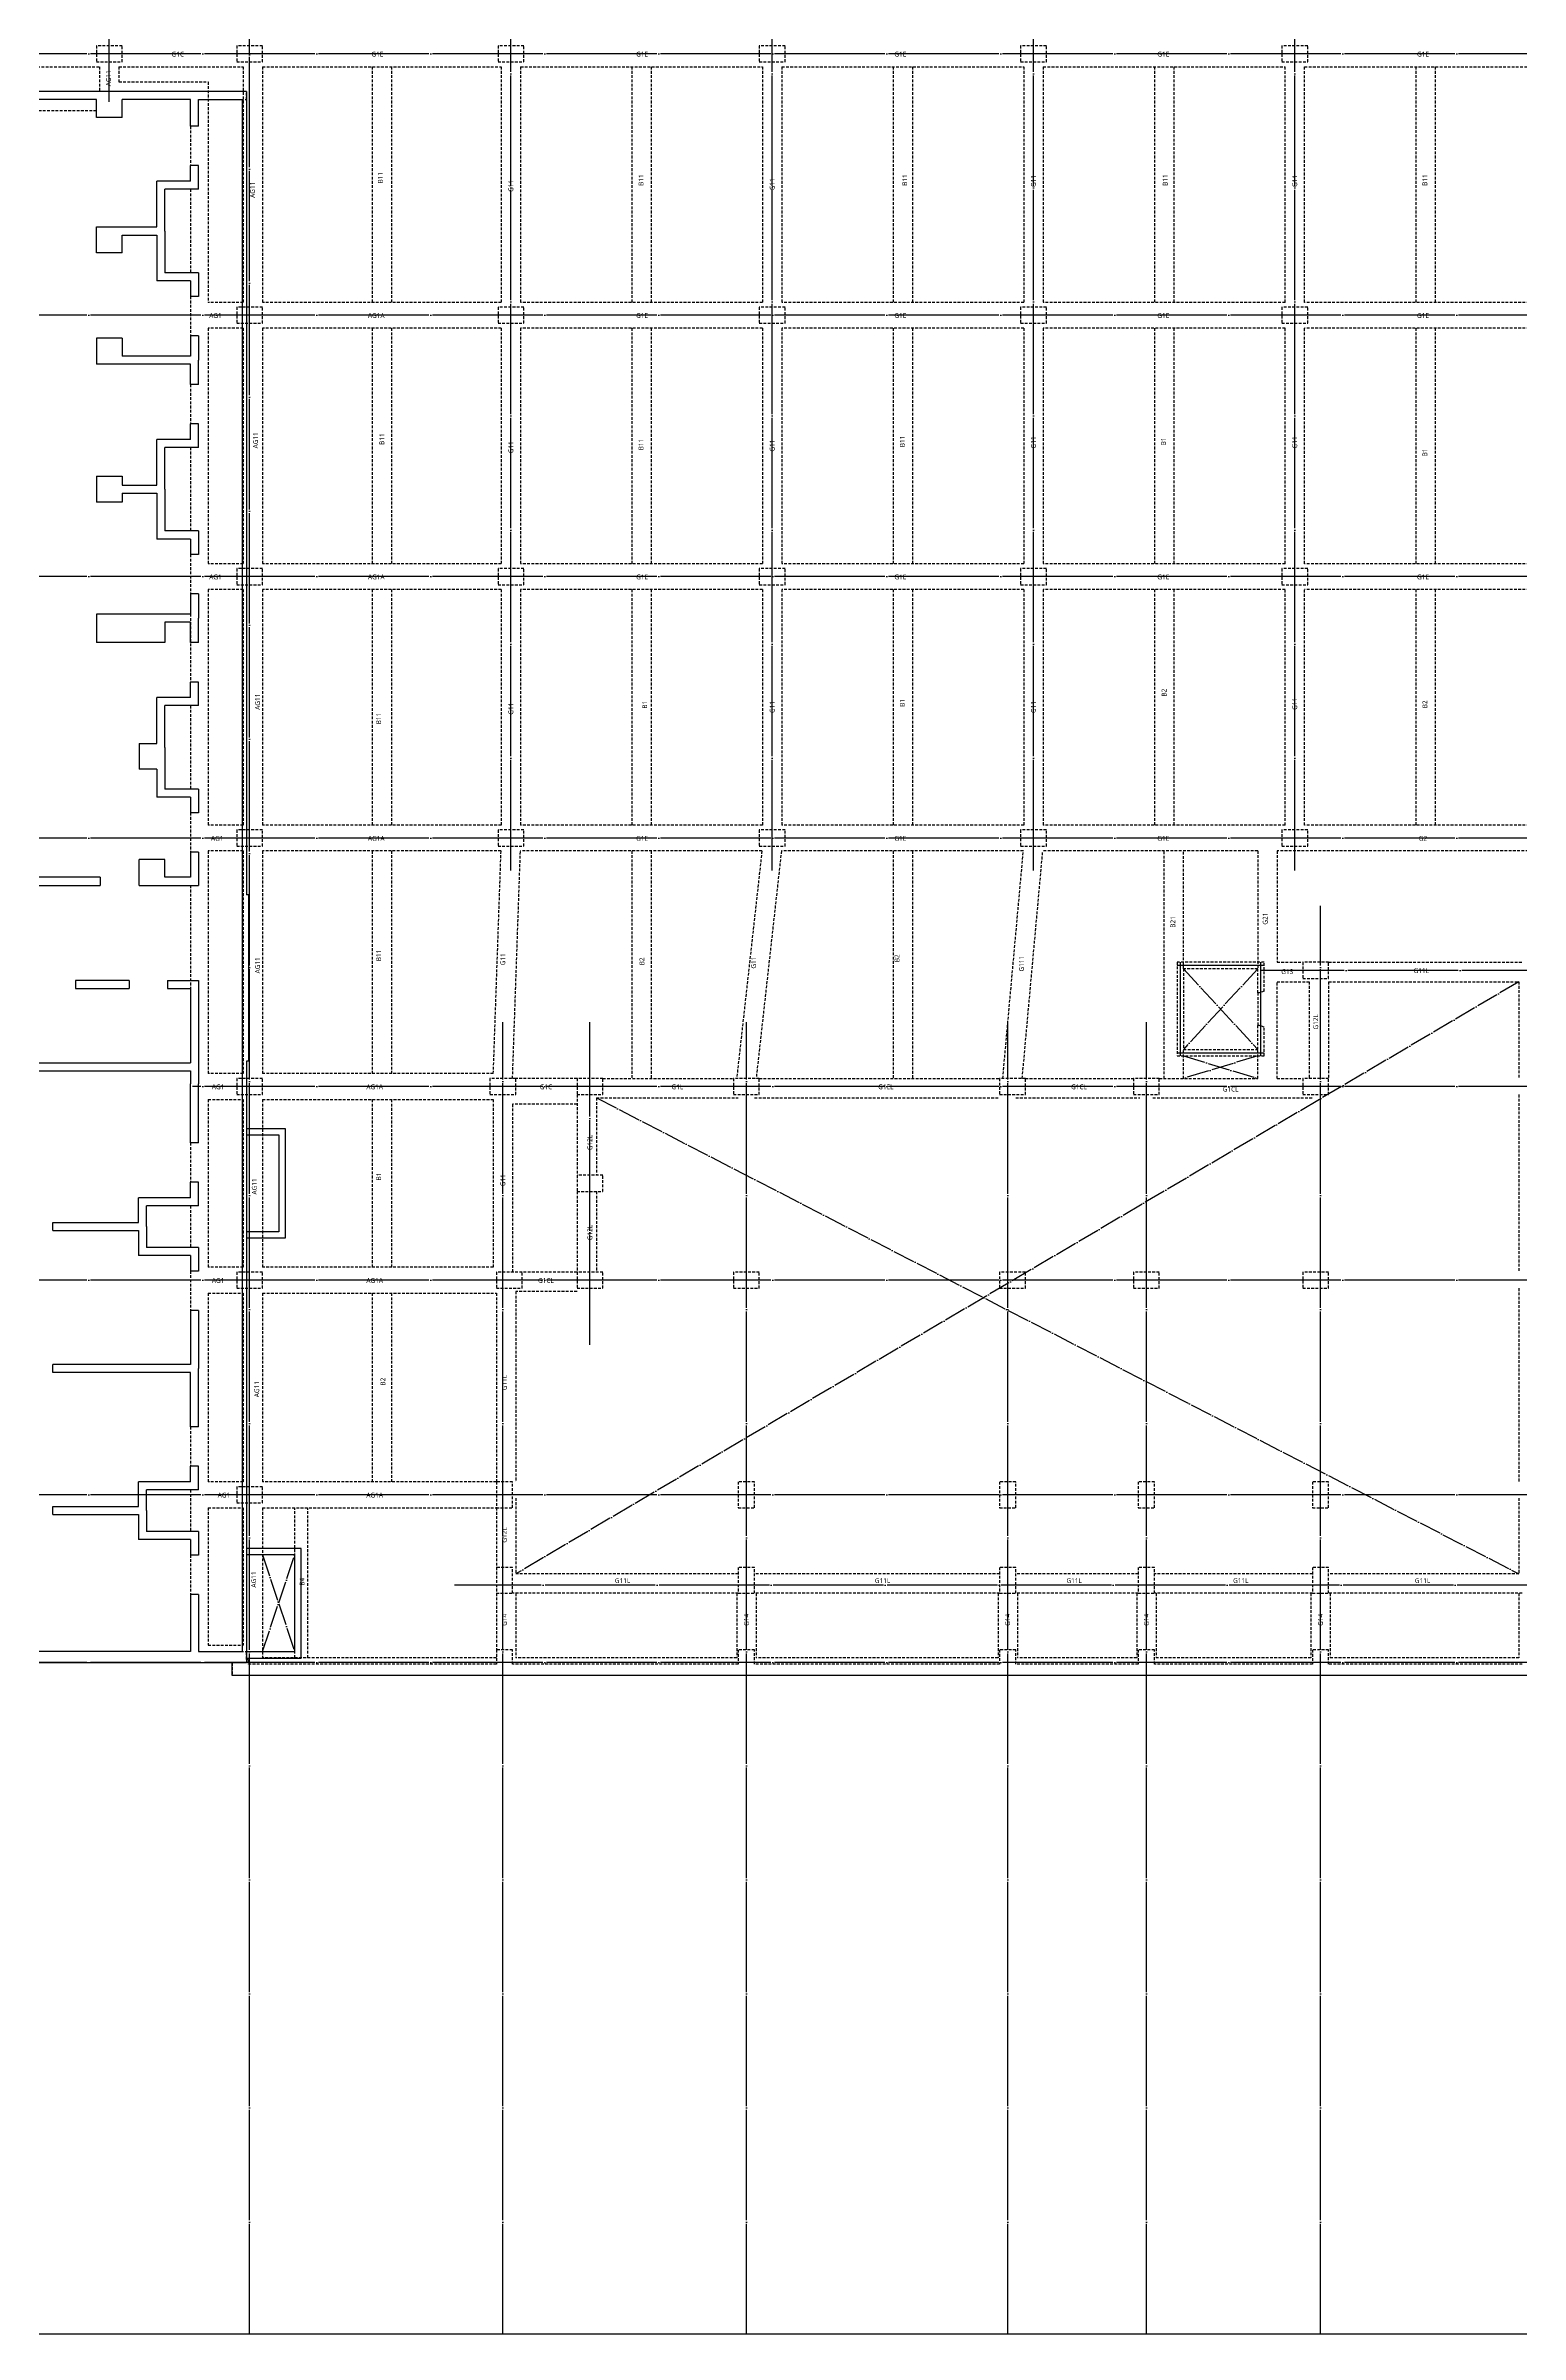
# Model space of a CAD drawing. Header units: millimetres. Extents: x 317501 to 2277231, y -321722 to 1186893.
# Drawn here: x 1598502 to 1644211, y 709518 to 780428 of the extents above; entities that cross this region are included whole.
import ezdxf
from ezdxf.enums import TextEntityAlignment as Align

# ---------------------------------------------------------------- set-up
doc = ezdxf.new("R2010")
doc.units = ezdxf.units.MM
doc.header["$LTSCALE"] = 57
for name, pattern in [('XS-지하주차장$0$CEN', [62, 60, -1, 0, -1]), ('XS-지하주차장$0$DDOT', [14, 12, -1, 0, -1]), ('XS-지하주차장$0$HID', [2.3, 1.5, -0.8])]:
    doc.linetypes.add(name, pattern=pattern)
for name, color, linetype in [('XS-지하주차장$0$AWG', 5, 'XS-지하주차장$0$HID'), ('XS-지하주차장$0$B', 9, 'XS-지하주차장$0$HID'), ('XS-지하주차장$0$CEN-P', 14, 'XS-지하주차장$0$CEN'), ('XS-지하주차장$0$DA', 7, 'XS-지하주차장$0$HID'), ('XS-지하주차장$0$DA-PIT', 40, 'Continuous'), ('XS-지하주차장$0$EL7', 7, 'Continuous'), ('XS-지하주차장$0$G', 4, 'XS-지하주차장$0$HID'), ('XS-지하주차장$0$OPEN', 9, 'XS-지하주차장$0$DDOT'), ('XS-지하주차장$0$PG', 30, 'XS-지하주차장$0$HID'), ('XS-지하주차장$0$W1-H', 11, 'XS-지하주차장$0$HID'), ('XS-지하주차장$0$W11', 40, 'Continuous'), ('XS-지하주차장$0$WG', 6, 'XS-지하주차장$0$HID')]:
    doc.layers.add(name, color=color, linetype=linetype)
for name, color, linetype, plot in [('XS-지하주차장$0$B-TEXT', 7, 'Continuous', False), ('XS-지하주차장$0$DEFPOINT', 144, 'Continuous', False), ('XS-지하주차장$0$G-TEXT', 3, 'Continuous', False)]:
    doc.layers.add(name, color=color, linetype=linetype, plot=plot)
doc.styles.add('XS-지하주차장$0$맑은 고딕', font='malgun.ttf')

# ---------------------------------------------------------------- blocks, each defined once
blk = doc.blocks.new('XS-지하주차장$0$B1-W')
at = {"layer": 'XS-지하주차장$0$W1-H'}
for p, q in [((72150, 50110), (72150, 49610)), ((72950, 50110), (72150, 50110)), ((72950, 49610), (72950, 50110)), ((76500, 50110), (76500, 49610)), ((77300, 50110), (76500, 50110)), ((77300, 49610), (77300, 50110)), ((84600, 50110), (84600, 49610)), ((85400, 50110), (84600, 50110)), ((85400, 49610), (85400, 50110)), ((92700, 50110), (92700, 49610)), ((93500, 50110), (92700, 50110)), ((93500, 49610), (93500, 50110)), ((100800, 50110), (100800, 49610)), ((101600, 50110), (100800, 50110)), ((101600, 49610), (101600, 50110)), ((108900, 50110), (108900, 49610)), ((109700, 50110), (108900, 50110)), ((109700, 49610), (109700, 50110)), ((72150, 49610), (72950, 49610)), ((76500, 49610), (77300, 49610)), ((84600, 49610), (85400, 49610)), ((92700, 49610), (93500, 49610)), ((100800, 49610), (101600, 49610)), ((108900, 49610), (109700, 49610)), ((76805, 48690), (66600, 48690)), ((72150, 48440), (68165, 48440)), ((72150, 47890), (72150, 48440)), ((75065, 48440), (72950, 48440)), ((72950, 47890), (72950, 48440)), ((75065, 47615), (75065, 48440)), ((75315, 48440), (76805, 48440)), ((75315, 47615), (75315, 48440)), ((76805, 48440), (76805, 48690)), ((72950, 47890), (72150, 47890)), ((75315, 47615), (75065, 47615)), ((75065, 45915), (75065, 46395)), ((75315, 46395), (75065, 46395)), ((75315, 45665), (75315, 46395)), ((74025, 44495), (74025, 45915)), ((75065, 45915), (74025, 45915)), ((74275, 44370), (74275, 45665)), ((75315, 45665), (74275, 45665)), ((72150, 44495), (74025, 44495)), ((72150, 43695), (72150, 44495)), ((72950, 44245), (74025, 44245)), ((72950, 43695), (72950, 44245)), ((74025, 44245), (74025, 42825)), ((74275, 44370), (74275, 43075)), ((72950, 43695), (72150, 43695)), ((75065, 42825), (74025, 42825)), ((75315, 43075), (74275, 43075)), ((75065, 42825), (75065, 42345)), ((75315, 43075), (75315, 42345)), ((75315, 42345), (75065, 42345)), ((76500, 42010), (76500, 41510)), ((77300, 42010), (76500, 42010)), ((77300, 41510), (77300, 42010)), ((84600, 42010), (84600, 41510)), ((85400, 42010), (84600, 42010)), ((85400, 41510), (85400, 42010)), ((92700, 42010), (92700, 41510)), ((93500, 42010), (92700, 42010)), ((93500, 41510), (93500, 42010)), ((100800, 42010), (100800, 41510)), ((101600, 42010), (100800, 42010)), ((101600, 41510), (101600, 42010)), ((108900, 42010), (108900, 41510)), ((109700, 42010), (108900, 42010)), ((109700, 41510), (109700, 42010)), ((76500, 41510), (77300, 41510)), ((84600, 41510), (85400, 41510)), ((92700, 41510), (93500, 41510)), ((100800, 41510), (101600, 41510)), ((108900, 41510), (109700, 41510)), ((72150, 41045), (72150, 40245)), ((72950, 41045), (72150, 41045)), ((72950, 41045), (72950, 40495)), ((75065, 40495), (72950, 40495)), ((75065, 41125), (75065, 40495)), ((75315, 41125), (75065, 41125)), ((75315, 41125), (75315, 40370)), ((75065, 40245), (72150, 40245)), ((75065, 39615), (75065, 40245)), ((75315, 39615), (75315, 40370)), ((75315, 39615), (75065, 39615)), ((75065, 37915), (75065, 38395)), ((75315, 38395), (75065, 38395)), ((75315, 37665), (75315, 38395)), ((74025, 36495), (74025, 37915)), ((75065, 37915), (74025, 37915)), ((74275, 36370), (74275, 37665)), ((75315, 37665), (74275, 37665)), ((72150, 36770), (72150, 35970)), ((72150, 36770), (72950, 36770)), ((72950, 36770), (72950, 36495)), ((72950, 36495), (74025, 36495)), ((72950, 36245), (74025, 36245)), ((72950, 36245), (72950, 35970)), ((74025, 36245), (74025, 34825)), ((74275, 36370), (74275, 35075)), ((72950, 35970), (72150, 35970)), ((75065, 34825), (74025, 34825)), ((75315, 35075), (74275, 35075)), ((75065, 34825), (75065, 34345)), ((75315, 35075), (75315, 34345)), ((75315, 34345), (75065, 34345)), ((76500, 33910), (76500, 33410)), ((77300, 33910), (76500, 33910)), ((76500, 33410), (77300, 33410)), ((77300, 33410), (77300, 33910)), ((84600, 33910), (84600, 33410)), ((85400, 33910), (84600, 33910)), ((84600, 33410), (85400, 33410)), ((85400, 33410), (85400, 33910)), ((92700, 33910), (92700, 33410)), ((93500, 33910), (92700, 33910)), ((92700, 33410), (93500, 33410)), ((93500, 33410), (93500, 33910)), ((100800, 33910), (100800, 33410)), ((101600, 33910), (100800, 33910)), ((100800, 33410), (101600, 33410)), ((101600, 33410), (101600, 33910)), ((108900, 33910), (108900, 33410)), ((109700, 33910), (108900, 33910)), ((108900, 33410), (109700, 33410)), ((109700, 33410), (109700, 33910)), ((75065, 33125), (75065, 32495)), ((75315, 33125), (75065, 33125)), ((75315, 33125), (75315, 32370)), ((75065, 32495), (72150, 32495)), ((72150, 32495), (72150, 31615)), ((75065, 32245), (74275, 32245)), ((74275, 32245), (74275, 31615)), ((75065, 31615), (75065, 32245)), ((75315, 31615), (75315, 32370)), ((74275, 31615), (72150, 31615)), ((75315, 31615), (75065, 31615)), ((74025, 28495), (74025, 29915)), ((75065, 29915), (74025, 29915)), ((75065, 29915), (75065, 30395)), ((75315, 30395), (75065, 30395)), ((75315, 29665), (75315, 30395)), ((74275, 28370), (74275, 29665)), ((75315, 29665), (74275, 29665)), ((73475, 28495), (74025, 28495)), ((73475, 28495), (73475, 27695)), ((74275, 28370), (74275, 27075)), ((74025, 27695), (73475, 27695)), ((74025, 27695), (74025, 26825)), ((75315, 27075), (74275, 27075)), ((75315, 27075), (75315, 26345)), ((75065, 26825), (74025, 26825)), ((75065, 26825), (75065, 26345)), ((75315, 26345), (75065, 26345)), ((76500, 25810), (76500, 25310)), ((77300, 25810), (76500, 25810)), ((77300, 25310), (77300, 25810)), ((84600, 25810), (84600, 25310)), ((85400, 25810), (84600, 25810)), ((85400, 25310), (85400, 25810)), ((92700, 25810), (92700, 25310)), ((93500, 25810), (92700, 25810)), ((93500, 25310), (93500, 25810)), ((100800, 25810), (100800, 25310)), ((101600, 25810), (100800, 25810)), ((101600, 25310), (101600, 25810)), ((108900, 25810), (108900, 25310)), ((109700, 25810), (108900, 25810)), ((109700, 25310), (109700, 25810)), ((74275, 24895), (73475, 24895)), ((73475, 24095), (73475, 24895)), ((74275, 24345), (74275, 24895)), ((75065, 25125), (75065, 24345)), ((75315, 25125), (75065, 25125)), ((75315, 25125), (75315, 24095)), ((76500, 25310), (77300, 25310)), ((84600, 25310), (85400, 25310)), ((92700, 25310), (93500, 25310)), ((100800, 25310), (101600, 25310)), ((108900, 25310), (109700, 25310)), ((72265, 24345), (68165, 24345)), ((72265, 24345), (72265, 24095)), ((75065, 24345), (74275, 24345)), ((69700, 24095), (72265, 24095)), ((73475, 24095), (75315, 24095)), ((108350, 21710), (105650, 21710)), ((105650, 21710), (105650, 18810)), ((108150, 21510), (105850, 21510)), ((105850, 21510), (105850, 19010)), ((108150, 20765), (108150, 21510)), ((108350, 20815), (108350, 21710)), ((109550, 21710), (109550, 21210)), ((110350, 21710), (109550, 21710)), ((110350, 21210), (110350, 21710)), ((73165, 21145), (71500, 21145)), ((71500, 21145), (71500, 20895)), ((71500, 20895), (73165, 20895)), ((73165, 21145), (73165, 20895)), ((74355, 21145), (75315, 21145)), ((74355, 21145), (74355, 20895)), ((74355, 20895), (75065, 20895)), ((75065, 20895), (75065, 18595)), ((75315, 21145), (75315, 17945)), ((108200, 20765), (108150, 20765)), ((108350, 20815), (108200, 20765)), ((109550, 21210), (110350, 21210)), ((108150, 19010), (108150, 19755)), ((108200, 19755), (108150, 19755)), ((108350, 19705), (108200, 19755)), ((108350, 18810), (108350, 19705)), ((69700, 18595), (75065, 18595)), ((105650, 18810), (108350, 18810)), ((105850, 19010), (108150, 19010)), ((69700, 18345), (75065, 18345)), ((75065, 18345), (75065, 17945)), ((75065, 16115), (75065, 17945)), ((75315, 16115), (75315, 17945)), ((76500, 18110), (76500, 17610)), ((77300, 18110), (76500, 18110)), ((77300, 17610), (77300, 18110)), ((84350, 18110), (84350, 17610)), ((85150, 18110), (84350, 18110)), ((85150, 17610), (85150, 18110)), ((87050, 18110), (87050, 17610)), ((87850, 18110), (87050, 18110)), ((87850, 17610), (87850, 18110)), ((91900, 18110), (91900, 17610)), ((92700, 18110), (91900, 18110)), ((92700, 17610), (92700, 18110)), ((100150, 18110), (100150, 17610)), ((100950, 18110), (100150, 18110)), ((100950, 17610), (100950, 18110)), ((104300, 18110), (104300, 17610)), ((105100, 18110), (104300, 18110)), ((105100, 17610), (105100, 18110)), ((109550, 18110), (109550, 17610)), ((110350, 18110), (109550, 18110)), ((110350, 17610), (110350, 18110)), ((76500, 17610), (77300, 17610)), ((84350, 17610), (85150, 17610)), ((87050, 17610), (87850, 17610)), ((91900, 17610), (92700, 17610)), ((100150, 17610), (100950, 17610)), ((104300, 17610), (105100, 17610)), ((109550, 17610), (110350, 17610)), ((75315, 16115), (75065, 16115)), ((75065, 14415), (75065, 14895)), ((75315, 14895), (75065, 14895)), ((75315, 14165), (75315, 14895)), ((87050, 15110), (87050, 14610)), ((87850, 15110), (87050, 15110)), ((87850, 14610), (87850, 15110)), ((73455, 13645), (73455, 14415)), ((75065, 14415), (73455, 14415)), ((87050, 14610), (87850, 14610)), ((70800, 13645), (73455, 13645)), ((70800, 13395), (70800, 13645)), ((73705, 13520), (73705, 14165)), ((75315, 14165), (73705, 14165)), ((73705, 13520), (73705, 12875)), ((70800, 13395), (73455, 13395)), ((73455, 13395), (73455, 12625)), ((75315, 12875), (73705, 12875)), ((75315, 12875), (75315, 12145)), ((75065, 12625), (73455, 12625)), ((75065, 12625), (75065, 12145)), ((75315, 12145), (75065, 12145)), ((76500, 12110), (76500, 11610)), ((77300, 12110), (76500, 12110)), ((77300, 11610), (77300, 12110)), ((84550, 12110), (84550, 11610)), ((85350, 12110), (84550, 12110)), ((85350, 11610), (85350, 12110)), ((87050, 12110), (87050, 11610)), ((87850, 12110), (87050, 12110)), ((87850, 11610), (87850, 12110)), ((91900, 12110), (91900, 11610)), ((92700, 12110), (91900, 12110)), ((92700, 11610), (92700, 12110)), ((100150, 12110), (100150, 11610)), ((100950, 12110), (100150, 12110)), ((100950, 11610), (100950, 12110)), ((104300, 12110), (104300, 11610)), ((105100, 12110), (104300, 12110)), ((105100, 11610), (105100, 12110)), ((109550, 12110), (109550, 11610)), ((110350, 12110), (109550, 12110)), ((110350, 11610), (110350, 12110)), ((76500, 11610), (77300, 11610)), ((84550, 11610), (85350, 11610)), ((87050, 11610), (87850, 11610)), ((91900, 11610), (92700, 11610)), ((100150, 11610), (100950, 11610)), ((104300, 11610), (105100, 11610)), ((109550, 11610), (110350, 11610)), ((75065, 10925), (75065, 9245)), ((75315, 10925), (75065, 10925)), ((75315, 10925), (75315, 9120)), ((75065, 9245), (70800, 9245)), ((70800, 8995), (70800, 9245)), ((75065, 8995), (70800, 8995)), ((75065, 7315), (75065, 8995)), ((75315, 7315), (75315, 9120)), ((75315, 7315), (75065, 7315)), ((75065, 5615), (75065, 6095)), ((75315, 6095), (75065, 6095)), ((75315, 5365), (75315, 6095)), ((73455, 4845), (73455, 5615)), ((75065, 5615), (73455, 5615)), ((73705, 4720), (73705, 5365)), ((75315, 5365), (73705, 5365)), ((77300, 5460), (76500, 5460)), ((76500, 5460), (76500, 4960)), ((77300, 4960), (77300, 5460)), ((85050, 5610), (84550, 5610)), ((84550, 5610), (84550, 4810)), ((85050, 4810), (85050, 5610)), ((92550, 5610), (92050, 5610)), ((92050, 5610), (92050, 4810)), ((92550, 4810), (92550, 5610)), ((100650, 5610), (100150, 5610)), ((100150, 5610), (100150, 4810)), ((100650, 4810), (100650, 5610)), ((104950, 5610), (104450, 5610)), ((104450, 5610), (104450, 4810)), ((104950, 4810), (104950, 5610)), ((110350, 5610), (109850, 5610)), ((109850, 5610), (109850, 4810)), ((110350, 4810), (110350, 5610)), ((70800, 4845), (73455, 4845)), ((70800, 4595), (70800, 4845)), ((70800, 4595), (73455, 4595)), ((73455, 4595), (73455, 3825)), ((73705, 4720), (73705, 4075)), ((76500, 4960), (77300, 4960)), ((84550, 4810), (85050, 4810)), ((92050, 4810), (92550, 4810)), ((100150, 4810), (100650, 4810)), ((104450, 4810), (104950, 4810)), ((109850, 4810), (110350, 4810)), ((75065, 3825), (73455, 3825)), ((75315, 4075), (73705, 4075)), ((75065, 3825), (75065, 3345)), ((75315, 4075), (75315, 3345)), ((75315, 3345), (75065, 3345)), ((85050, 2960), (84550, 2960)), ((84550, 2960), (84550, 2160)), ((85050, 2160), (85050, 2960)), ((92550, 2960), (92050, 2960)), ((92050, 2960), (92050, 2160)), ((92550, 2160), (92550, 2960)), ((100650, 2960), (100150, 2960)), ((100150, 2960), (100150, 2160)), ((100650, 2160), (100650, 2960)), ((104950, 2960), (104450, 2960)), ((104450, 2960), (104450, 2160)), ((104950, 2160), (104950, 2960)), ((110350, 2960), (109850, 2960)), ((109850, 2960), (109850, 2160)), ((110350, 2160), (110350, 2960)), ((84550, 2160), (85050, 2160)), ((92050, 2160), (92550, 2160)), ((100150, 2160), (100650, 2160)), ((104450, 2160), (104950, 2160)), ((109850, 2160), (110350, 2160)), ((75065, 2125), (75065, 350)), ((75315, 2125), (75065, 2125)), ((75315, 2125), (75315, 350)), ((75065, 350), (67865, 350)), ((75315, 350), (76805, 350)), ((76805, 110), (76805, 350)), ((76855, 110), (76805, 110)), ((76855, 110), (76855, -40)), ((85050, 410), (84550, 410)), ((84550, 410), (84550, -40)), ((85050, -40), (85050, 410)), ((92550, 410), (92050, 410)), ((92050, 410), (92050, -40)), ((92550, -40), (92550, 410)), ((100650, 410), (100150, 410)), ((100150, 410), (100150, -40)), ((100650, -40), (100650, 410)), ((104950, 410), (104450, 410)), ((104450, 410), (104450, -40)), ((104950, -40), (104950, 410)), ((110350, 410), (109850, 410)), ((109850, 410), (109850, -40)), ((110350, -40), (110350, 410)), ((76355, 0), (66750, 0)), ((76355, 0), (76355, -390)), ((133350, -390), (76355, -390)), ((84550, -40), (76855, -40)), ((92050, -40), (85050, -40)), ((100150, -40), (92550, -40)), ((104450, -40), (100650, -40)), ((109850, -40), (104950, -40)), ((116350, -40), (110350, -40))]:
    blk.add_line(p, q, dxfattribs=at)
blk = doc.blocks.new('XS-지하주차장$0$104')
at = {"layer": 'XS-지하주차장$0$W11'}
for p, q in [((0, 10205), (24885, 10205)), ((0, 10205), (0, 0)), ((250, 8715), (250, 10065)), ((250, 10065), (24885, 10065)), ((24885, 10265), (30045, 10265)), ((24885, 10265), (24885, 10205)), ((24885, 10065), (48340, 10065)), ((30045, 10265), (30045, 10205)), ((30045, 10205), (48690, 10205)), ((48340, 8715), (48340, 10065)), ((48690, 10205), (48690, -300)), ((1075, 8715), (250, 8715)), ((1075, 8715), (1075, 8465)), ((3025, 8715), (2295, 8715)), ((2295, 8715), (2295, 8465)), ((3025, 8715), (3025, 7675)), ((5615, 8715), (6345, 8715)), ((5615, 8715), (5615, 7675)), ((6345, 8715), (6345, 8465)), ((7565, 8715), (8320, 8715)), ((7565, 8715), (7565, 8465)), ((9075, 8715), (8320, 8715)), ((9075, 8715), (9075, 8465)), ((11025, 8715), (10295, 8715)), ((10295, 8715), (10295, 8465)), ((11025, 8715), (11025, 7675)), ((13615, 8715), (14345, 8715)), ((13615, 8715), (13615, 7675)), ((14345, 8715), (14345, 8465)), ((15565, 8715), (16320, 8715)), ((15565, 8715), (15565, 8465)), ((17075, 8715), (16320, 8715)), ((17075, 8715), (17075, 8465)), ((19025, 8715), (18295, 8715)), ((18295, 8715), (18295, 8465)), ((19025, 8715), (19025, 7675)), ((21615, 8715), (22345, 8715)), ((21615, 8715), (21615, 7675)), ((22345, 8715), (22345, 8465)), ((23565, 8715), (24595, 8715)), ((23565, 8715), (23565, 8465)), ((24595, 6875), (24595, 8715)), ((27545, 8715), (30745, 8715)), ((27545, 7755), (27545, 8715)), ((32575, 8715), (30745, 8715)), ((32575, 8715), (32575, 8465)), ((34525, 8715), (33795, 8715)), ((33795, 8715), (33795, 8465)), ((34525, 8715), (34525, 7105)), ((35815, 8715), (36545, 8715)), ((35815, 8715), (35815, 7105)), ((36545, 8715), (36545, 8465)), ((37765, 8715), (39570, 8715)), ((37765, 8715), (37765, 8465)), ((41375, 8715), (39570, 8715)), ((41375, 8715), (41375, 8465)), ((43325, 8715), (42595, 8715)), ((42595, 8715), (42595, 8465)), ((43325, 8715), (43325, 7105)), ((44615, 8715), (45345, 8715)), ((44615, 8715), (44615, 7105)), ((45345, 8715), (45345, 8465)), ((46565, 8715), (48340, 8715)), ((46565, 8715), (46565, 8465)), ((1075, 8465), (250, 8465)), ((250, 8465), (250, 6350)), ((2775, 8465), (2295, 8465)), ((2775, 8465), (2775, 7425)), ((5865, 8465), (6345, 8465)), ((5865, 8465), (5865, 7425)), ((7565, 8465), (8195, 8465)), ((8195, 8465), (8195, 6350)), ((8445, 8465), (8445, 5550)), ((9075, 8465), (8445, 8465)), ((10775, 8465), (10295, 8465)), ((10775, 8465), (10775, 7425)), ((13865, 8465), (14345, 8465)), ((13865, 8465), (13865, 7425)), ((15565, 8465), (16195, 8465)), ((16195, 8465), (16195, 5550)), ((16445, 8465), (16445, 7675)), ((17075, 8465), (16445, 8465)), ((18775, 8465), (18295, 8465)), ((18775, 8465), (18775, 7425)), ((21865, 8465), (22345, 8465)), ((21865, 8465), (21865, 7425)), ((23565, 8465), (24345, 8465)), ((24345, 8465), (24345, 7675)), ((27795, 8465), (30095, 8465)), ((27795, 7755), (27795, 8465)), ((30095, 3100), (30095, 8465)), ((30345, 3100), (30345, 8465)), ((30345, 8465), (30745, 8465)), ((32575, 8465), (30745, 8465)), ((34275, 8465), (33795, 8465)), ((34275, 8465), (34275, 6855)), ((36065, 8465), (36545, 8465)), ((36065, 8465), (36065, 6855)), ((37765, 8465), (39445, 8465)), ((39445, 8465), (39445, 4200)), ((39695, 8465), (39695, 4200)), ((41375, 8465), (39695, 8465)), ((43075, 8465), (42595, 8465)), ((43075, 8465), (43075, 6855)), ((44865, 8465), (45345, 8465)), ((44865, 8465), (44865, 6855)), ((46565, 8465), (48340, 8465)), ((48340, 8465), (48340, 1265)), ((4195, 7425), (2775, 7425)), ((4320, 7675), (3025, 7675)), ((4195, 5550), (4195, 7425)), ((4320, 7675), (5615, 7675)), ((4445, 7425), (5865, 7425)), ((4445, 6350), (4445, 7425)), ((12195, 7425), (10775, 7425)), ((12320, 7675), (11025, 7675)), ((12195, 6350), (12195, 7425)), ((12320, 7675), (13615, 7675)), ((12445, 6350), (12445, 7425)), ((12445, 7425), (13865, 7425)), ((16445, 7675), (17075, 7675)), ((17075, 7675), (17075, 5550)), ((20195, 7425), (18775, 7425)), ((20320, 7675), (19025, 7675)), ((20195, 6875), (20195, 7425)), ((20320, 7675), (21615, 7675)), ((20995, 7425), (21865, 7425)), ((20995, 7425), (20995, 6875)), ((24345, 7675), (23795, 7675)), ((23795, 7675), (23795, 6875)), ((27545, 7755), (27795, 7755)), ((35170, 7105), (34525, 7105)), ((35170, 7105), (35815, 7105)), ((43970, 7105), (43325, 7105)), ((43970, 7105), (44615, 7105)), ((20195, 6875), (20995, 6875)), ((24595, 6875), (23795, 6875)), ((27545, 6565), (27545, 4900)), ((27545, 6565), (27795, 6565)), ((27795, 4900), (27795, 6565)), ((35045, 6855), (34275, 6855)), ((35045, 4200), (35045, 6855)), ((35295, 6855), (36065, 6855)), ((35295, 4200), (35295, 6855)), ((43845, 6855), (43075, 6855)), ((43845, 4200), (43845, 6855)), ((44095, 6855), (44865, 6855)), ((44095, 4200), (44095, 6855)), ((800, 6350), (250, 6350)), ((800, 6350), (800, 5550)), ((4995, 6350), (4445, 6350)), ((4995, 6350), (4995, 5550)), ((7645, 6350), (8195, 6350)), ((7645, 6350), (7645, 5550)), ((11920, 6350), (12195, 6350)), ((11920, 5550), (11920, 6350)), ((12445, 6350), (12720, 6350)), ((12720, 6350), (12720, 5550)), ((250, 5550), (250, 1565)), ((800, 5550), (250, 5550)), ((4995, 5550), (4195, 5550)), ((7645, 5550), (8445, 5550)), ((11920, 5550), (12720, 5550)), ((16195, 5550), (17075, 5550)), ((24345, 5665), (24345, 1565)), ((24345, 5665), (24595, 5665)), ((24595, 3100), (24595, 5665)), ((27545, 4900), (27795, 4900)), ((35295, 4200), (35045, 4200)), ((39695, 4200), (39445, 4200)), ((44095, 4200), (43845, 4200)), ((24595, 3100), (25595, 3100)), ((24595, 250), (24595, 2850)), ((24595, 2850), (25595, 2850)), ((25595, 3100), (25595, 2850)), ((26705, 3100), (27545, 3100)), ((26705, 3100), (26705, 2850)), ((26705, 2850), (30495, 2850)), ((27545, 3330), (27795, 3330)), ((27545, 3100), (27545, 3330)), ((27795, 3100), (27795, 3330)), ((27795, 3100), (30095, 3100)), ((30345, 3100), (30745, 3100)), ((30495, 250), (30495, 2850)), ((30745, 3100), (30745, 1265)), ((35045, 1265), (35045, 3200)), ((35045, 3200), (35295, 3200)), ((35295, 1265), (35295, 3200)), ((39445, 3200), (39695, 3200)), ((39445, 3200), (39445, 1265)), ((39695, 3200), (39695, 1265)), ((43845, 1265), (43845, 3200)), ((43845, 3200), (44095, 3200)), ((44095, 1265), (44095, 3200)), ((800, 1565), (250, 1565)), ((800, 1565), (800, 765)), ((4995, 1565), (4195, 1565)), ((4195, 1565), (4195, 140)), ((4995, 1565), (4995, 765)), ((8445, 1565), (7645, 1565)), ((7645, 1565), (7645, 765)), ((8445, 1565), (8445, 140)), ((12720, 1565), (11920, 1565)), ((11920, 1565), (11920, 765)), ((12720, 1565), (12720, 765)), ((16995, 1565), (16195, 1565)), ((16195, 1565), (16195, 140)), ((16995, 1565), (16995, 765)), ((20995, 1565), (20195, 1565)), ((20195, 1565), (20195, 140)), ((20995, 1565), (20995, 765)), ((24345, 1565), (23795, 1565)), ((23795, 1565), (23795, 765)), ((800, 765), (250, 765)), ((250, 765), (250, 140)), ((4995, 765), (4445, 765)), ((4445, 765), (4445, 140)), ((8195, 765), (7645, 765)), ((8195, 765), (8195, 140)), ((11920, 765), (12195, 765)), ((12195, 765), (12195, 140)), ((12720, 765), (12445, 765)), ((12445, 765), (12445, 140)), ((16445, 765), (16445, 140)), ((16445, 765), (16995, 765)), ((20995, 765), (20445, 765)), ((20445, 765), (20445, 140)), ((24345, 765), (23795, 765)), ((24345, 765), (24345, 140)), ((30745, 1265), (31990, 1265)), ((30745, 1015), (30745, -160)), ((30745, 1015), (31980, 1015)), ((31990, 1265), (31990, 1015)), ((33700, 1265), (35045, 1265)), ((33700, 1265), (33700, 1015)), ((33700, 1015), (35045, 1015)), ((35045, 1015), (35045, -160)), ((36640, 1265), (35295, 1265)), ((36640, 1015), (35295, 1015)), ((35295, 1015), (35295, -160)), ((36640, 1265), (36640, 1015)), ((39445, 1265), (38350, 1265)), ((38350, 1265), (38350, 1015)), ((39445, 1015), (38350, 1015)), ((39445, 1015), (39445, -160)), ((39695, 1265), (40790, 1265)), ((39695, 1015), (39695, -160)), ((39695, 1015), (40790, 1015)), ((40790, 1265), (40790, 1015)), ((42500, 1265), (43845, 1265)), ((42500, 1265), (42500, 1015)), ((42500, 1015), (43845, 1015)), ((43845, 1015), (43845, -160)), ((45440, 1265), (44095, 1265)), ((45440, 1015), (44095, 1015)), ((44095, 1015), (44095, -160)), ((45440, 1265), (45440, 1015)), ((48340, 1265), (47150, 1265)), ((47150, 1265), (47150, 1015)), ((48340, 1015), (47150, 1015)), ((48340, 1015), (48340, -160)), ((4195, 140), (250, 140)), ((8195, 140), (4445, 140)), ((12195, 140), (8445, 140)), ((16195, 140), (12445, 140)), ((20195, 140), (16445, 140)), ((24345, 140), (20445, 140)), ((24595, 250), (30495, 250)), ((30495, 0), (0, 0)), ((30495, -300), (30495, 0)), ((48690, -300), (30495, -300)), ((35045, -160), (30745, -160)), ((39445, -160), (35295, -160)), ((43845, -160), (39695, -160)), ((48340, -160), (44095, -160))]:
    blk.add_line(p, q, dxfattribs=at)

msp = doc.modelspace()

# ---------------------------------------------------------------- linework, layer by layer
at = {"layer": 'XS-지하주차장$0$AWG'}
for p, q in [((1600771.6, 779307.6), (1603536.6, 779307.6)), ((1603536.6, 779307.6), (1603536.6, 772477.6)), ((1602986.6, 777932.6), (1602986.6, 776712.6)), ((1602986.6, 775982.6), (1602986.6, 773392.6)), ((1602986.6, 772662.6), (1602986.6, 771442.6)), ((1603536.6, 771677.6), (1603536.6, 764377.6)), ((1602986.6, 769932.6), (1602986.6, 768712.6)), ((1602986.6, 767982.6), (1602986.6, 765392.6)), ((1602986.6, 764662.6), (1602986.6, 760712.6)), ((1603536.6, 763577.6), (1603536.6, 756277.6)), ((1602986.6, 759982.6), (1602986.6, 757392.6)), ((1602986.6, 756662.6), (1602986.6, 755442.6)), ((1603536.6, 755477.6), (1603536.6, 748577.6)), ((1602986.6, 754412.6), (1602986.6, 751212.6)), ((1603536.6, 747777.6), (1603536.6, 742577.6)), ((1602986.6, 746432.6), (1602986.6, 745212.6)), ((1602986.6, 744482.6), (1602986.6, 743192.6)), ((1602986.6, 742462.6), (1602986.6, 741242.6)), ((1603536.6, 741777.6), (1603536.6, 735927.6)), ((1602986.6, 737632.6), (1602986.6, 736412.6)), ((1602986.6, 735682.6), (1602986.6, 734392.6)), ((1603536.6, 735127.6), (1603536.6, 730867.6)), ((1602986.6, 733662.6), (1602986.6, 732442.6)), ((1603536.6, 730867.6), (1604621.6, 730867.6))]:
    msp.add_line(p, q, dxfattribs=at)
at = {"layer": 'XS-지하주차장$0$B'}
for p, q in [((1608621.6, 779777.6), (1608621.6, 772477.6)), ((1609221.6, 779777.6), (1609221.6, 772477.6)), ((1616671.6, 779777.6), (1616671.6, 772477.6)), ((1617271.6, 779777.6), (1617271.6, 772477.6)), ((1624771.6, 779777.6), (1624771.6, 772477.6)), ((1625371.6, 779777.6), (1625371.6, 772477.6)), ((1632871.6, 779777.6), (1632871.6, 772477.6)), ((1633471.6, 779777.6), (1633471.6, 772477.6)), ((1640971.6, 779777.6), (1640971.6, 772477.6)), ((1641571.6, 779777.6), (1641571.6, 772477.6)), ((1608621.6, 771677.6), (1608621.6, 764377.6)), ((1609221.6, 771677.6), (1609221.6, 764377.6)), ((1616671.6, 771677.6), (1616671.6, 764377.6)), ((1617271.6, 771677.6), (1617271.6, 764377.6)), ((1624771.6, 771677.6), (1624771.6, 764377.6)), ((1625371.6, 771677.6), (1625371.6, 764377.6)), ((1632871.6, 771677.6), (1632871.6, 764377.6)), ((1633471.6, 771677.6), (1633471.6, 764377.6)), ((1640971.6, 771677.6), (1640971.6, 764377.6)), ((1641571.6, 771677.6), (1641571.6, 764377.6)), ((1608621.6, 763577.6), (1608621.6, 756277.6)), ((1609221.6, 763577.6), (1609221.6, 756277.6)), ((1616671.6, 763577.6), (1616671.6, 756277.6)), ((1617271.6, 763577.6), (1617271.6, 756277.6)), ((1624771.6, 763577.6), (1624771.6, 756277.6)), ((1625371.6, 763577.6), (1625371.6, 756277.6)), ((1632871.6, 763577.6), (1632871.6, 756277.6)), ((1633471.6, 763577.6), (1633471.6, 756277.6)), ((1640971.6, 763577.6), (1640971.6, 756277.6)), ((1641571.6, 763577.6), (1641571.6, 756277.6)), ((1608621.6, 755477.6), (1608621.6, 748577.6)), ((1609221.6, 755477.6), (1609221.6, 748577.6)), ((1616671.6, 755477.6), (1616671.6, 748427.6)), ((1617271.6, 755477.6), (1617271.6, 748427.6)), ((1624771.6, 755477.6), (1624771.6, 748427.6)), ((1625371.6, 755477.6), (1625371.6, 748427.6)), ((1633171.6, 748427.6), (1633171.6, 755477.6)), ((1633771.6, 751827.6), (1633771.6, 755477.6)), ((1633771.6, 748427.6), (1633771.6, 749327.6)), ((1608621.6, 747777.6), (1608621.6, 742577.6)), ((1609221.6, 747777.6), (1609221.6, 742577.6)), ((1608621.6, 741777.6), (1608621.6, 735927.6)), ((1609221.6, 741777.6), (1609221.6, 735927.6)), ((1606221.6, 730477.6), (1606221.6, 735127.6)), ((1606621.6, 730477.6), (1606621.6, 735127.6))]:
    msp.add_line(p, q, dxfattribs=at)
at = {"layer": 'XS-지하주차장$0$CEN-P'}
for p, q in [((1600471.6, 778687.6), (1600471.6, 904517.6)), ((1716401.6, 780177.6), (1492421.6, 780177.6)), ((1716401.6, 772077.6), (1492421.6, 772077.6)), ((1716401.6, 763977.6), (1492421.6, 763977.6)), ((1716401.6, 755877.6), (1492421.6, 755877.6)), ((1636271.6, 751927.6), (1633571.6, 751927.6)), ((1633671.6, 752027.6), (1633671.6, 749127.6)), ((1636171.6, 749127.6), (1636171.6, 752027.6)), ((1612671.6, 709517.6), (1612671.6, 750177.6)), ((1633571.6, 749227.6), (1636271.6, 749227.6)), ((1716401.6, 742177.6), (1492421.6, 742177.6)), ((1716401.6, 735527.6), (1492421.6, 735527.6)), ((1716401.6, 730327.6), (1492421.6, 730327.6))]:
    msp.add_line(p, q, dxfattribs=at)
at = {"layer": 'XS-지하주차장$0$CEN-P', "color": 181}
for p, q in [((1604821.6, 709517.6), (1604821.6, 781177.6)), ((1612921.6, 754877.6), (1612921.6, 781177.6)), ((1621021.6, 754877.6), (1621021.6, 781177.6)), ((1629121.6, 754877.6), (1629121.6, 781177.6)), ((1637221.6, 754877.6), (1637221.6, 781177.6))]:
    msp.add_line(p, q, dxfattribs=at)
at = {"layer": 'XS-지하주차장$0$CEN-P', "color": 124}
for p, q in [((1638021.6, 709517.6), (1638021.6, 753777.6)), ((1645821.6, 751777.6), (1636171.6, 751777.6)), ((1615371.6, 740177.6), (1615371.6, 750177.6)), ((1620221.6, 709517.6), (1620221.6, 750177.6)), ((1628321.6, 709517.6), (1628321.6, 750177.6)), ((1632621.6, 709517.6), (1632621.6, 750177.6)), ((1716401.6, 748177.6), (1603051.6, 748177.6)), ((1645671.6, 732727.6), (1611171.6, 732727.6))]:
    msp.add_line(p, q, dxfattribs=at)
at = {"layer": 'XS-지하주차장$0$DA', "linetype": 'Continuous'}
for points in [[(1604726.6, 730467.6), (1606421.6, 730467.6), (1606421.6, 733867.6), (1604726.6, 733867.6)], [(1606221.6, 733667.6), (1604726.6, 733667.6)], [(1604726.6, 730667.6), (1606221.6, 730667.6), (1606221.6, 733667.6)]]:
    msp.add_lwpolyline(points, dxfattribs=at)
at = {"layer": 'XS-지하주차장$0$DA-PIT', "linetype": 'Continuous'}
for points in [[(1604726.6, 746877.6), (1605926.6, 746877.6), (1605926.6, 743477.6), (1604726.6, 743477.6)], [(1604726.6, 746677.6), (1605726.6, 746677.6), (1605726.6, 743677.6), (1604726.6, 743677.6)]]:
    msp.add_lwpolyline(points, dxfattribs=at)
at = {"layer": 'XS-지하주차장$0$DEFPOINT'}
msp.add_lwpolyline([(1492421.6, 709517.6), (1492421.6, 904517.6), (1716401.6, 904517.6), (1716401.6, 709517.6)], close=True, dxfattribs=at)
at = {"layer": 'XS-지하주차장$0$EL7'}
msp.add_lwpolyline([(1661271.6, 730317.6), (1661271.6, 729927.6), (1604276.6, 729927.6), (1604276.6, 730317.6)], dxfattribs=at)
at = {"layer": 'XS-지하주차장$0$G'}
for p, q in [((1595221.6, 779777.6), (1600171.6, 779777.6)), ((1600171.6, 779777.6), (1600171.6, 779007.6)), ((1600771.6, 779777.6), (1604621.6, 779777.6)), ((1600771.6, 779777.6), (1600771.6, 779307.6)), ((1604621.6, 779777.6), (1604621.6, 772477.6)), ((1605221.6, 779777.6), (1612621.6, 779777.6)), ((1605221.6, 779777.6), (1605221.6, 772477.6)), ((1612621.6, 779777.6), (1612621.6, 772477.6)), ((1613221.6, 779777.6), (1620721.6, 779777.6)), ((1613221.6, 779777.6), (1613221.6, 772477.6)), ((1620721.6, 779777.6), (1620721.6, 772477.6)), ((1621321.6, 779777.6), (1621321.6, 772477.6)), ((1621321.6, 779777.6), (1628821.6, 779777.6)), ((1628821.6, 779777.6), (1628821.6, 772477.6)), ((1629421.6, 779777.6), (1629421.6, 772477.6)), ((1629421.6, 779777.6), (1636921.6, 779777.6)), ((1636921.6, 772477.6), (1636921.6, 779777.6)), ((1637521.6, 779777.6), (1645021.6, 779777.6)), ((1637521.6, 772477.6), (1637521.6, 779777.6)), ((1604621.6, 772477.6), (1603536.6, 772477.6)), ((1612621.6, 772477.6), (1605221.6, 772477.6)), ((1620721.6, 772477.6), (1613221.6, 772477.6)), ((1628821.6, 772477.6), (1621321.6, 772477.6)), ((1636921.6, 772477.6), (1629421.6, 772477.6)), ((1645021.6, 772477.6), (1637521.6, 772477.6)), ((1604621.6, 771677.6), (1603536.6, 771677.6)), ((1604621.6, 771677.6), (1604621.6, 764377.6)), ((1612621.6, 771677.6), (1605221.6, 771677.6)), ((1605221.6, 771677.6), (1605221.6, 764377.6)), ((1612621.6, 771677.6), (1612621.6, 764377.6)), ((1613221.6, 771677.6), (1613221.6, 764377.6)), ((1620721.6, 771677.6), (1613221.6, 771677.6)), ((1620721.6, 771677.6), (1620721.6, 764377.6)), ((1621321.6, 771677.6), (1621321.6, 764377.6)), ((1628821.6, 771677.6), (1621321.6, 771677.6)), ((1628821.6, 771677.6), (1628821.6, 764377.6)), ((1629421.6, 771677.6), (1629421.6, 764377.6)), ((1636921.6, 771677.6), (1629421.6, 771677.6)), ((1636921.6, 764377.6), (1636921.6, 771677.6)), ((1645021.6, 771677.6), (1637521.6, 771677.6)), ((1637521.6, 764377.6), (1637521.6, 771677.6)), ((1604621.6, 764377.6), (1603536.6, 764377.6)), ((1612621.6, 764377.6), (1605221.6, 764377.6)), ((1620721.6, 764377.6), (1613221.6, 764377.6)), ((1628821.6, 764377.6), (1621321.6, 764377.6)), ((1636921.6, 764377.6), (1629421.6, 764377.6)), ((1645021.6, 764377.6), (1637521.6, 764377.6)), ((1604621.6, 763577.6), (1603536.6, 763577.6)), ((1604621.6, 763577.6), (1604621.6, 756277.6)), ((1612621.6, 763577.6), (1605221.6, 763577.6)), ((1605221.6, 763577.6), (1605221.6, 756277.6)), ((1612621.6, 763577.6), (1612621.6, 756277.6)), ((1613221.6, 763577.6), (1613221.6, 756277.6)), ((1620721.6, 763577.6), (1613221.6, 763577.6)), ((1620721.6, 763577.6), (1620721.6, 756277.6)), ((1621321.6, 763577.6), (1621321.6, 756277.6)), ((1628821.6, 763577.6), (1621321.6, 763577.6)), ((1628821.6, 763577.6), (1628821.6, 756277.6)), ((1629421.6, 763577.6), (1629421.6, 756277.6)), ((1636921.6, 763577.6), (1629421.6, 763577.6)), ((1636921.6, 756277.6), (1636921.6, 763577.6)), ((1645021.6, 763577.6), (1637521.6, 763577.6)), ((1637521.6, 756277.6), (1637521.6, 763577.6)), ((1604621.6, 756277.6), (1603536.6, 756277.6)), ((1612621.6, 756277.6), (1605221.6, 756277.6)), ((1620721.6, 756277.6), (1613221.6, 756277.6)), ((1628821.6, 756277.6), (1621321.6, 756277.6)), ((1636921.6, 756277.6), (1629421.6, 756277.6)), ((1645021.6, 756277.6), (1637521.6, 756277.6)), ((1604621.6, 755477.6), (1603536.6, 755477.6)), ((1604621.6, 755477.6), (1604621.6, 748577.6)), ((1612616.2, 755477.6), (1605221.6, 755477.6)), ((1605221.6, 755477.6), (1605221.6, 748577.6)), ((1612376.6, 748577.6), (1612616.2, 755477.6)), ((1612971.8, 748427.6), (1613216.6, 755477.6)), ((1620703.1, 755477.6), (1613216.6, 755477.6)), ((1620703.1, 755477.6), (1619919.8, 748427.6)), ((1621306.8, 755477.6), (1620523.5, 748427.6)), ((1628806.9, 755477.6), (1621306.8, 755477.6)), ((1628170.4, 748427.6), (1628806.9, 755477.6)), ((1628772.8, 748427.6), (1629409.3, 755477.6)), ((1636071.6, 755477.6), (1629409.3, 755477.6)), ((1636071.6, 755477.6), (1636071.6, 751827.6)), ((1644989.7, 755477.6), (1636671.6, 755477.6)), ((1636671.6, 755477.6), (1636671.6, 752027.6)), ((1636671.6, 752027.6), (1637471.6, 752027.6)), ((1638271.6, 752027.6), (1644271.6, 752027.6)), ((1636071.6, 751082.6), (1636071.6, 750072.6)), ((1636671.6, 751427.6), (1637671.6, 751427.6)), ((1636671.6, 748427.6), (1636671.6, 751427.6)), ((1637671.6, 751427.6), (1637671.6, 748427.6)), ((1638271.6, 751427.6), (1638271.6, 748427.6)), ((1638271.6, 751427.6), (1644171.6, 751427.6)), ((1644171.6, 751427.6), (1644171.6, 748427.6)), ((1636071.6, 748427.6), (1636071.6, 749327.6)), ((1604621.6, 748577.6), (1603536.6, 748577.6)), ((1612376.6, 748577.6), (1605221.6, 748577.6)), ((1614971.6, 748427.6), (1613071.6, 748427.6)), ((1615771.6, 748427.6), (1619821.6, 748427.6)), ((1620621.6, 748427.6), (1628071.6, 748427.6)), ((1628871.6, 748427.6), (1632221.6, 748427.6)), ((1633021.6, 748427.6), (1636071.6, 748427.6)), ((1636671.6, 748427.6), (1637471.6, 748427.6)), ((1603536.6, 747777.6), (1604621.6, 747777.6)), ((1604621.6, 747777.6), (1604621.6, 742577.6)), ((1605221.6, 747777.6), (1612371.6, 747777.6)), ((1605221.6, 747777.6), (1605221.6, 742577.6)), ((1612371.6, 747777.6), (1612371.6, 742577.6)), ((1612971.6, 747627.6), (1612971.6, 742427.6)), ((1614971.6, 747627.6), (1612971.6, 747627.6)), ((1614971.6, 747927.6), (1614971.6, 745427.6)), ((1615571.6, 747827.6), (1615571.6, 745427.6)), ((1615571.6, 747827.6), (1619971.6, 747827.6)), ((1620471.6, 747827.6), (1628071.6, 747827.6)), ((1628571.6, 747827.6), (1632421.6, 747827.6)), ((1632821.6, 747827.6), (1637771.6, 747827.6)), ((1644171.6, 747927.6), (1644171.6, 742427.6)), ((1614971.6, 744927.6), (1614971.6, 742427.6)), ((1615571.6, 744927.6), (1615571.6, 742427.6)), ((1604621.6, 742577.6), (1603536.6, 742577.6)), ((1612371.6, 742577.6), (1605221.6, 742577.6)), ((1603536.6, 741777.6), (1604621.6, 741777.6)), ((1604621.6, 741777.6), (1604621.6, 735927.6)), ((1605221.6, 741777.6), (1612471.6, 741777.6)), ((1605221.6, 741777.6), (1605221.6, 735927.6)), ((1612471.6, 741777.6), (1612471.6, 735927.6)), ((1613071.6, 741827.6), (1613071.6, 735927.6)), ((1614971.6, 741827.6), (1613071.6, 741827.6)), ((1614971.6, 742427.6), (1613271.6, 742427.6)), ((1644171.6, 741927.6), (1644171.6, 735927.6)), ((1604621.6, 735927.6), (1603536.6, 735927.6)), ((1612471.6, 735927.6), (1605221.6, 735927.6)), ((1613071.6, 735427.6), (1613071.6, 733077.6)), ((1644171.6, 735427.6), (1644171.6, 733077.6)), ((1603536.6, 735127.6), (1604621.6, 735127.6)), ((1604621.6, 735127.6), (1604621.6, 730867.6)), ((1605221.6, 735127.6), (1612471.6, 735127.6)), ((1605221.6, 735127.6), (1605221.6, 730477.6)), ((1612471.6, 735127.6), (1612471.6, 733277.6)), ((1619971.6, 733077.6), (1613071.6, 733077.6)), ((1628071.6, 733077.6), (1620471.6, 733077.6)), ((1632371.6, 733077.6), (1628571.6, 733077.6)), ((1637771.6, 733077.6), (1632871.6, 733077.6)), ((1644171.6, 733077.6), (1638271.6, 733077.6)), ((1612471.6, 732477.6), (1612471.6, 730727.6)), ((1619971.6, 732477.6), (1612971.6, 732477.6)), ((1613071.6, 732477.6), (1613071.6, 730477.6)), ((1619921.6, 732477.6), (1619921.6, 730477.6)), ((1628071.6, 732477.6), (1620471.6, 732477.6)), ((1620521.6, 732477.6), (1620521.6, 730477.6)), ((1628021.6, 732477.6), (1628021.6, 730477.6)), ((1632371.6, 732477.6), (1628571.6, 732477.6)), ((1628621.6, 732477.6), (1628621.6, 730477.6)), ((1632321.6, 732477.6), (1632321.6, 730477.6)), ((1637771.6, 732477.6), (1632871.6, 732477.6)), ((1632921.6, 732477.6), (1632921.6, 730477.6)), ((1637721.6, 732477.6), (1637721.6, 730477.6)), ((1644271.6, 732477.6), (1638271.6, 732477.6)), ((1638321.6, 732477.6), (1638321.6, 730477.6)), ((1644171.6, 732477.6), (1644171.6, 730477.6))]:
    msp.add_line(p, q, dxfattribs=at)
at = {"layer": 'XS-지하주차장$0$OPEN'}
for p, q in [((1636071.6, 751827.6), (1633771.6, 749327.6)), ((1633771.6, 751827.6), (1636071.6, 749327.6)), ((1644171.6, 751427.6), (1613071.6, 733077.6)), ((1636071.6, 749127.6), (1633771.6, 748427.6)), ((1633771.6, 749127.6), (1636071.6, 748427.6)), ((1615571.6, 747827.6), (1644171.6, 733077.6))]:
    msp.add_line(p, q, dxfattribs=at)
for points in [[(1605221.6, 730667.6), (1606221.6, 733667.6)], [(1605221.6, 733667.6), (1606221.6, 730667.6)]]:
    msp.add_lwpolyline(points, dxfattribs=at)
at = {"layer": 'XS-지하주차장$0$PG'}
msp.add_line((1600071.6, 778407.6), (1596086.6, 778407.6), dxfattribs=at)
at = {"layer": 'XS-지하주차장$0$WG'}
for p, q in [((1612471.6, 730477.6), (1605221.6, 730477.6)), ((1619921.6, 730477.6), (1613071.6, 730477.6)), ((1628021.6, 730477.6), (1620521.6, 730477.6)), ((1632321.6, 730477.6), (1628621.6, 730477.6)), ((1637721.6, 730477.6), (1632921.6, 730477.6)), ((1644171.6, 730477.6), (1638321.6, 730477.6))]:
    msp.add_line(p, q, dxfattribs=at)

# ---------------------------------------------------------------- block references
at = {"layer": 'XS-지하주차장$0$W1-H'}
msp.add_blockref('XS-지하주차장$0$B1-W', (1527921.6, 730317.6), dxfattribs=at)
at = {"layer": 'XS-지하주차장$0$W11', "rotation": 270}
msp.add_blockref('XS-지하주차장$0$104', (1594521.6, 779007.6), dxfattribs=at)

# ---------------------------------------------------------------- texts
at = {"layer": 'XS-지하주차장$0$B-TEXT', "color": 0, "style": 'XS-지하주차장$0$맑은 고딕'}
for s, p in [('AG11', (1600445.3, 779422.9)), ('B11', (1608872.8, 776339.7)), ('AG11', (1604909.2, 775965)), ('G11', (1612920.3, 776085.9)), ('B11', (1616954.6, 776267.1)), ('G11', (1621020.3, 776138.2)), ('B11', (1625129.6, 776267.1)), ('G11', (1629120.3, 776237)), ('B11', (1633204.6, 776267.1)), ('G11', (1637220.3, 776237)), ('B11', (1641254.6, 776267.1)), ('AG11', (1605004.1, 768202.1)), ('B11', (1608920.3, 768239.7)), ('G11', (1612920.3, 767985.9)), ('B11', (1616954.6, 768070.4)), ('G11', (1621020.3, 768038.2)), ('B11', (1625054.6, 768167.1)), ('G11', (1629120.3, 768137)), ('B1', (1633154.6, 768167.1)), ('G11', (1637220.3, 768137)), ('B1', (1641254.6, 767826.4)), ('AG11', (1605067.3, 760102.1)), ('B2', (1633170.1, 760384.2)), ('G11', (1637220.3, 760037)), ('B11', (1608822.8, 759580.9)), ('G11', (1612920.3, 759885.9)), ('B1', (1617069.5, 760008.7)), ('G11', (1621020.3, 759938.2)), ('B1', (1625054.6, 760067.1)), ('G11', (1629120.3, 759938.2)), ('B2', (1641256.2, 760021.1)), ('B21', (1633443.4, 753277.7)), ('G21', (1636304.4, 753380.9)), ('B11', (1608822.8, 752239.7)), ('AG11', (1605067.3, 751933.1)), ('G11', (1612670.3, 752122.4)), ('B2', (1616983.5, 752055.8)), ('G11', (1620444.7, 752019.5)), ('B2', (1624891.8, 752153)), ('G111', (1628749.7, 751986.4)), ('G12L', (1637870.3, 750182.9)), ('G12L', (1615370.3, 746443.7)), ('AG11', (1604966.6, 745083.1)), ('B1', (1608822.8, 745389.7)), ('G11', (1612670.3, 745272.4)), ('G12L', (1615370.3, 743653.1)), ('AG11', (1605042.4, 738801.7)), ('B2', (1608954.5, 739032.8)), ('G11L', (1612720.3, 739005.9)), ('G12L', (1612720.3, 734284)), ('AG11', (1604945.3, 732903.1)), ('B4', (1606445.9, 732833.6)), ('G14', (1612720.3, 731654.1)), ('G14', (1620220.3, 731654.1)), ('G14', (1628320.3, 731654.1)), ('G14', (1632620.3, 731654.1)), ('G14', (1638020.3, 731654.1))]:
    msp.add_text(s, height=150, rotation=90, dxfattribs=at).set_placement(p, align=Align.MIDDLE_CENTER)
for s, p in [('G1L', (1618083.3, 748169)), ('G1EL', (1624545.1, 748169)), ('G1CL', (1630533.3, 748169)), ('G1CL', (1635233.3, 748099)), ('G1CL', (1614008.3, 742169)), ('G11L', (1616383.3, 732869)), ('G11L', (1624443.4, 732869)), ('G11L', (1630383.3, 732869)), ('G11L', (1635548.5, 732869)), ('G11L', (1641183.3, 732869))]:
    msp.add_text(s, height=150, dxfattribs=at).set_placement(p, align=Align.MIDDLE_CENTER)
at = {"layer": 'XS-지하주차장$0$G-TEXT', "color": 3, "style": 'XS-지하주차장$0$맑은 고딕'}
for s, p in [('G1C', (1602595.5, 780169)), ('G1E', (1608784.9, 780169)), ('G1E', (1616989.9, 780169)), ('G1E', (1624995.1, 780169)), ('G1E', (1633145.1, 780169)), ('G1E', (1641195.1, 780169)), ('AG1', (1603762, 772069)), ('AG1A', (1608747.6, 772069)), ('G1E', (1616989.9, 772069)), ('G1E', (1624995.1, 772069)), ('G1E', (1633145.1, 772069)), ('G1E', (1641195.1, 772069)), ('AG1', (1603762, 763969)), ('AG1A', (1608747.6, 763969)), ('G1E', (1616989.9, 763969)), ('G1E', (1624995.1, 763969)), ('G1E', (1633145.1, 763969)), ('G1E', (1641195.1, 763969)), ('AG1', (1603817.7, 755869)), ('AG1A', (1608747.6, 755869)), ('G1E', (1616989.9, 755869)), ('G1E', (1624995.1, 755869)), ('G1E', (1633145.1, 755869)), ('G2', (1641195.1, 755869)), ('G1S', (1636987.7, 751739.6)), ('G11L', (1641145.1, 751769)), ('AG1', (1603844.2, 748169)), ('AG1A', (1608697.6, 748169)), ('G1C', (1614008.3, 748169)), ('AG1', (1603844.2, 742169)), ('AG1A', (1608697.6, 742169)), ('AG1', (1604026, 735519)), ('AG1A', (1608697.6, 735519))]:
    msp.add_text(s, height=150, dxfattribs=at).set_placement(p, align=Align.MIDDLE_CENTER)

doc.saveas('drawing.dxf')
